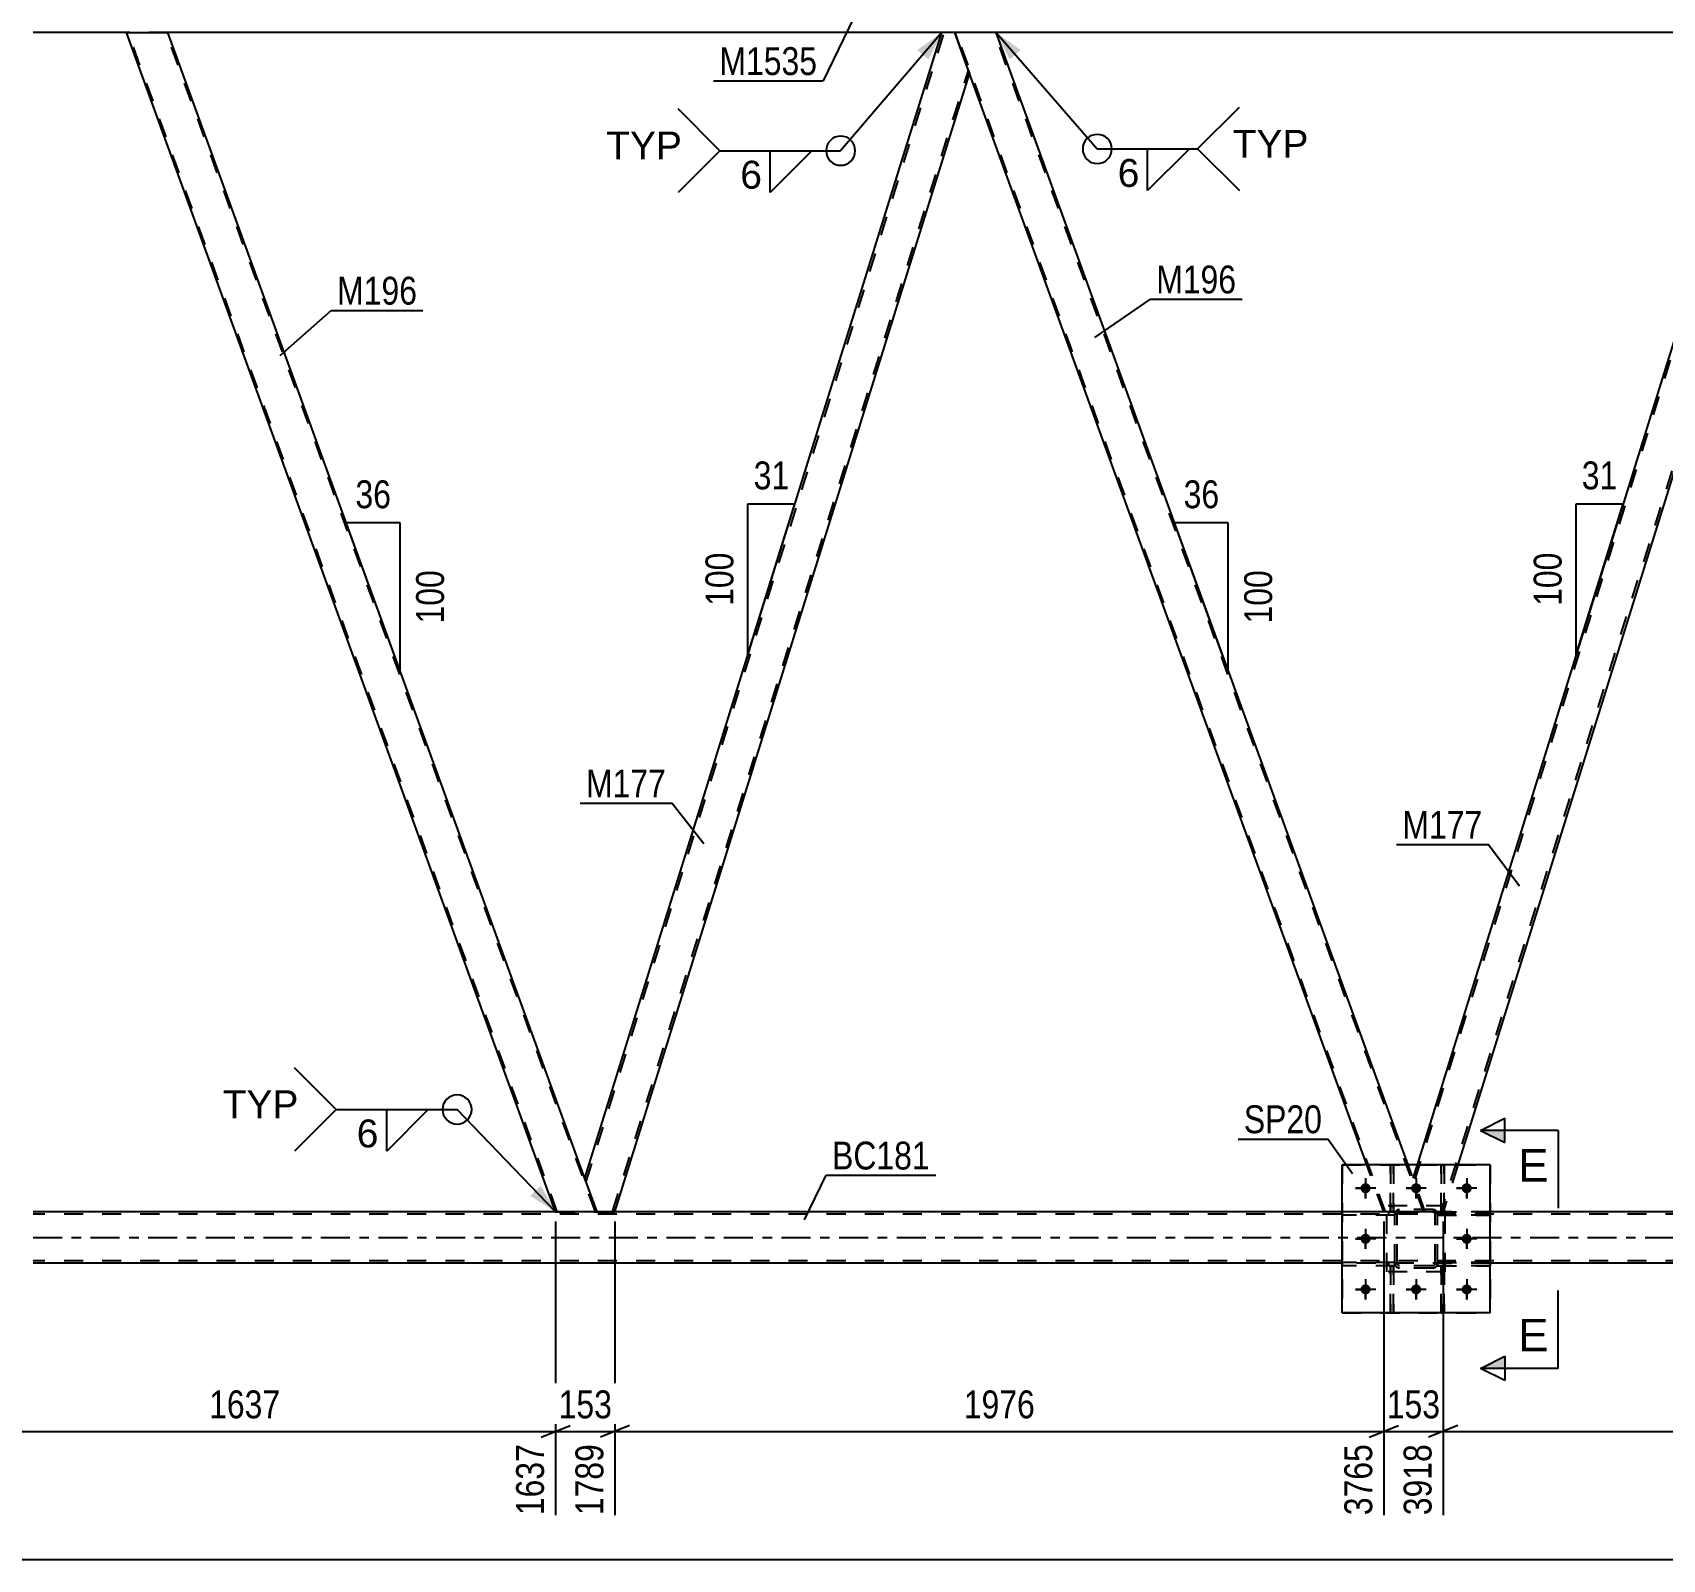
# Model space of a CAD drawing. Header units: millimetres. Extents: x 0 to 841, y 0 to 594.
# Drawn here: x 97.8 to 265.4, y 278.6 to 435.5 of the extents above; entities that cross this region are included whole.
import ezdxf

# ---------------------------------------------------------------- set-up
doc = ezdxf.new("R2010")
doc.units = ezdxf.units.MM
doc.linetypes.add('DXK_LINE_DOT2', pattern=[3.9198, 1.9599, -1.9599])
doc.linetypes.add('DXK_LINE_DOT3', pattern=[5.9187, 2.979, -0.9799, 0.9799, -0.9799])
doc.styles.add('Arial', font='ARIAL.TTF', dxfattribs={"height": 0.2})
doc.styles.add('Arial Narrow', font='ARIALN.TTF', dxfattribs={"height": 0.2})

# ---------------------------------------------------------------- blocks, each defined once
blk = doc.blocks.new('Part-318888112-4135 - 3656')
at = {"color": 7, "linetype": 'DXK_LINE_DOT2'}
for p, q in [((247.64, 309.09), (242.24, 309.09)), ((242.24, 309.09), (242.24, 308.77)), ((242.24, 308.77), (247.64, 308.77)), ((242.84, 308.77), (242.84, 309.09)), ((247.64, 308.77), (247.64, 309.09))]:
    blk.add_line(p, q, dxfattribs=at)
blk = doc.blocks.new('Part-318888112-4063 - 3656')
at = {"color": 7, "linetype": 'DXK_LINE_DOT2'}
for p, q in [((237.84, 314.05), (237.88, 314.24)), ((237.88, 314.24), (237.84, 314.05)), ((237.84, 309.01), (237.84, 314.05)), ((238.08, 314.05), (238.1, 314.15)), ((238.08, 309.01), (238.08, 314.05)), ((238.1, 314.15), (238.15, 314.22)), ((238.14, 314.5), (238.32, 314.53)), ((238.32, 314.53), (238.14, 314.5)), ((238.15, 314.22), (238.23, 314.28)), ((238.23, 314.28), (238.32, 314.29)), ((241.76, 314.53), (238.32, 314.53)), ((238.32, 314.29), (241.76, 314.29)), ((241.76, 314.53), (241.95, 314.5)), ((241.95, 314.5), (241.76, 314.53)), ((241.76, 314.29), (241.86, 314.28)), ((241.86, 314.28), (241.93, 314.22)), ((241.93, 314.22), (241.99, 314.15)), ((241.99, 314.15), (242, 314.05)), ((242, 309.01), (242, 314.05)), ((242.21, 314.24), (242.24, 314.05)), ((242.24, 314.05), (242.21, 314.24)), ((242.24, 309.01), (242.24, 314.05)), ((237.88, 308.83), (237.84, 309.01)), ((237.84, 309.01), (237.88, 308.83)), ((238.1, 308.92), (238.08, 309.01)), ((238.15, 308.84), (238.1, 308.92)), ((238.32, 308.53), (238.14, 308.57)), ((238.14, 308.57), (238.32, 308.53)), ((238.23, 308.79), (238.15, 308.84)), ((238.32, 308.77), (238.23, 308.79)), ((241.76, 308.77), (238.32, 308.77)), ((241.76, 308.53), (238.32, 308.53)), ((241.86, 308.79), (241.76, 308.77)), ((241.95, 308.57), (241.76, 308.53)), ((241.76, 308.53), (241.95, 308.57)), ((241.93, 308.84), (241.86, 308.79)), ((241.99, 308.92), (241.93, 308.84)), ((242, 309.01), (241.99, 308.92)), ((242.24, 309.01), (242.21, 308.83)), ((242.21, 308.83), (242.24, 309.01))]:
    blk.add_line(p, q, dxfattribs=at)
at = {"color": 7, "linetype": 'DXK_LINE_DOT3'}
blk.add_line((240.04, 311.53), (240.04, 311.53), dxfattribs=at)
at = {"color": 7, "linetype": 'DXK_LINE_DOT2'}
for centre, start, end in [((238.32, 314.05), 112.5, 157.5), ((238.32, 314.05), 112.5, 157.5), ((241.76, 314.05), 22.5, 67.5), ((241.76, 314.05), 22.5, 67.5), ((238.32, 309.01), 202.5, 247.5), ((238.32, 309.01), 202.5, 247.5), ((241.76, 309.01), 292.5, 337.5), ((241.76, 309.01), 292.5, 337.5)]:
    blk.add_arc(centre, 0.48, start, end, dxfattribs=at)
blk = doc.blocks.new('Part-318888112-4051 - 3656')
at = {"color": 2, "linetype": 'Continuous'}
for p, q in [((107.46, 435.53), (97.86, 435.53)), ((191.28, 435.53), (111.72, 435.53)), ((276.41, 435.53), (196.85, 435.53))]:
    blk.add_line(p, q, dxfattribs=at)
at = {"color": 7, "linetype": 'DXK_LINE_DOT2'}
for p, q in [((111.72, 435.53), (107.46, 435.53)), ((196.85, 435.53), (191.28, 435.53))]:
    blk.add_line(p, q, dxfattribs=at)
blk = doc.blocks.new('Part-318888112-4061 - 3656')
at = {"color": 2, "linetype": 'Continuous'}
for p, q in [((247.64, 319.13), (232.44, 319.13)), ((232.44, 303.93), (232.44, 319.13)), ((247.64, 303.93), (247.64, 319.13)), ((247.64, 303.93), (232.44, 303.93))]:
    blk.add_line(p, q, dxfattribs=at)
blk = doc.blocks.new('Part-318888112-4126 - 3656')
at = {"color": 7, "linetype": 'DXK_LINE_DOT2'}
for p, q in [((242.24, 313.97), (242.24, 314.29)), ((242.24, 314.29), (247.64, 314.29)), ((247.64, 313.97), (242.24, 313.97)), ((242.84, 313.97), (242.84, 314.29)), ((247.64, 314.29), (247.64, 313.97))]:
    blk.add_line(p, q, dxfattribs=at)
blk = doc.blocks.new('Bolt-318888112-3812 - 3656')
at = {"color": 1, "linetype": 'Continuous'}
for p, q in [((233.8, 316.73), (234.5, 316.73)), ((234.84, 317.77), (234.84, 317.08)), ((235.88, 316.73), (235.19, 316.73)), ((239, 316.73), (239.7, 316.73)), ((240.04, 317.77), (240.04, 317.08)), ((241.08, 316.73), (240.39, 316.73)), ((244.2, 316.73), (244.9, 316.73)), ((245.24, 317.77), (245.24, 317.08)), ((246.28, 316.73), (245.59, 316.73)), ((234.84, 315.69), (234.84, 316.39)), ((240.04, 315.69), (240.04, 316.39)), ((245.24, 315.69), (245.24, 316.39)), ((234.84, 312.57), (234.84, 311.88)), ((245.24, 312.57), (245.24, 311.88)), ((233.8, 311.53), (234.5, 311.53)), ((234.84, 310.49), (234.84, 311.19)), ((235.88, 311.53), (235.19, 311.53)), ((244.2, 311.53), (244.9, 311.53)), ((245.24, 310.49), (245.24, 311.19)), ((246.28, 311.53), (245.59, 311.53)), ((234.84, 307.37), (234.84, 306.68)), ((240.04, 307.37), (240.04, 306.68)), ((245.24, 307.37), (245.24, 306.68)), ((233.8, 306.33), (234.5, 306.33)), ((234.84, 305.29), (234.84, 305.99)), ((235.88, 306.33), (235.19, 306.33)), ((239, 306.33), (239.7, 306.33)), ((240.04, 305.29), (240.04, 305.99)), ((241.08, 306.33), (240.39, 306.33)), ((244.2, 306.33), (244.9, 306.33)), ((245.24, 305.29), (245.24, 305.99)), ((246.28, 306.33), (245.59, 306.33))]:
    blk.add_line(p, q, dxfattribs=at)
blk = doc.blocks.new('Part-318888112-4165 - 3656')
at = {"color": 7, "linetype": 'DXK_LINE_DOT2'}
for p, q in [((237.84, 309.09), (232.44, 309.09)), ((232.44, 309.09), (232.44, 308.77)), ((237.84, 308.77), (232.44, 308.77)), ((237.24, 308.77), (237.24, 309.09)), ((237.84, 308.77), (237.84, 309.09))]:
    blk.add_line(p, q, dxfattribs=at)
blk = doc.blocks.new('Part-318888112-4115 - 3656')
at = {"color": 7, "linetype": 'DXK_LINE_DOT2'}
for p, q in [((242.6, 303.93), (242.6, 308.77)), ((242.6, 308.77), (242.92, 308.77)), ((242.92, 308.77), (242.92, 303.93)), ((242.6, 308.17), (242.92, 308.17)), ((242.92, 303.93), (242.6, 303.93))]:
    blk.add_line(p, q, dxfattribs=at)
blk = doc.blocks.new('Part-318888112-3909 - 3656')
at = {"color": 7, "linetype": 'DXK_LINE_DOT2'}
for p, q in [((243.04, 314.93), (237.04, 314.93)), ((237.04, 308.13), (237.04, 314.93)), ((243.04, 308.13), (243.04, 314.93)), ((243.04, 308.13), (237.04, 308.13))]:
    blk.add_line(p, q, dxfattribs=at)
blk = doc.blocks.new('Part-318888112-3965 - 3656')
at = {"color": 2, "linetype": 'Continuous'}
for p, q in [((151.58, 314.31), (107.46, 435.53)), ((107.46, 435.53), (111.72, 435.53)), ((154.59, 317.73), (111.72, 435.53))]:
    blk.add_line(p, q, dxfattribs=at)
at = {"color": 7, "linetype": 'DXK_LINE_DOT2'}
for p, q in [((151.75, 314.31), (107.63, 435.53)), ((155.67, 314.31), (111.55, 435.53)), ((155.84, 314.31), (154.59, 317.73)), ((151.58, 314.31), (155.84, 314.31))]:
    blk.add_line(p, q, dxfattribs=at)
blk = doc.blocks.new('Part-318888112-3985 - 3656')
at = {"color": 7, "linetype": 'DXK_LINE_DOT2'}
for p, q in [((276.66, 435.53), (239.84, 317.41)), ((279.14, 431.65), (242.57, 314.31)), ((279.28, 431.28), (279.26, 431.33)), ((279.28, 431.28), (279.26, 431.33)), ((240.13, 319.13), (239.71, 317.78)), ((244.32, 319.13), (242.82, 314.31)), ((240.97, 314.31), (239.71, 317.78)), ((242.82, 314.31), (240.97, 314.31))]:
    blk.add_line(p, q, dxfattribs=at)
at = {"color": 2, "linetype": 'Continuous'}
for p, q in [((276.41, 435.53), (240.13, 319.13)), ((277.73, 435.53), (276.41, 435.53)), ((279.26, 431.33), (277.73, 435.53)), ((279.28, 431.28), (244.32, 319.13))]:
    blk.add_line(p, q, dxfattribs=at)
blk = doc.blocks.new('Part-318888112-3990 - 3656')
at = {"color": 2, "linetype": 'Continuous'}
for p, q in [((196.85, 435.53), (192.6, 435.53)), ((239.22, 319.13), (196.85, 435.53)), ((234.96, 319.13), (194.12, 431.33))]:
    blk.add_line(p, q, dxfattribs=at)
at = {"color": 7, "linetype": 'DXK_LINE_DOT2'}
for p, q in [((192.6, 435.53), (194.12, 431.33)), ((236.89, 314.31), (192.77, 435.53)), ((240.8, 314.31), (196.68, 435.53)), ((236.72, 314.31), (234.96, 319.13)), ((240.97, 314.31), (239.22, 319.13)), ((240.97, 314.31), (236.72, 314.31))]:
    blk.add_line(p, q, dxfattribs=at)
blk = doc.blocks.new('Part-318888112-3995 - 3656')
at = {"color": 2, "linetype": 'Continuous'}
for p, q in [((154.58, 317.78), (191.28, 435.53)), ((192.6, 435.53), (191.28, 435.53)), ((194.12, 431.33), (192.6, 435.53)), ((157.68, 314.31), (194.14, 431.28)), ((155.84, 314.31), (154.59, 317.73))]:
    blk.add_line(p, q, dxfattribs=at)
at = {"color": 7, "linetype": 'DXK_LINE_DOT2'}
for p, q in [((154.71, 317.41), (191.53, 435.53)), ((157.43, 314.31), (194.01, 431.65)), ((194.14, 431.28), (194.12, 431.33)), ((194.14, 431.28), (194.12, 431.33)), ((154.59, 317.73), (154.58, 317.78)), ((155.84, 314.31), (157.68, 314.31))]:
    blk.add_line(p, q, dxfattribs=at)
blk = doc.blocks.new('Part-318888112-4008 - 3656')
at = {"color": 2, "linetype": 'Continuous'}
for p, q in [((232.44, 314.31), (97.86, 314.31)), ((487.66, 314.31), (247.64, 314.31)), ((232.44, 309.03), (97.86, 309.03)), ((487.66, 309.03), (247.64, 309.03))]:
    blk.add_line(p, q, dxfattribs=at)
at = {"color": 7, "linetype": 'DXK_LINE_DOT2'}
for p, q in [((773.29, 314.07), (97.86, 314.07)), ((247.64, 314.31), (232.44, 314.31)), ((773.29, 309.27), (97.86, 309.27)), ((247.64, 309.03), (232.44, 309.03))]:
    blk.add_line(p, q, dxfattribs=at)
at = {"color": 7, "linetype": 'DXK_LINE_DOT3'}
blk.add_line((97.86, 311.67), (773.29, 311.67), dxfattribs=at)
blk = doc.blocks.new('Part-318888112-4017 - 3656')
at = {"color": 7, "linetype": 'DXK_LINE_DOT2'}
for p, q in [((237.4, 303.93), (237.4, 308.77)), ((237.4, 308.77), (237.72, 308.77)), ((237.72, 308.77), (237.72, 303.93)), ((237.4, 308.17), (237.72, 308.17)), ((237.72, 303.93), (237.4, 303.93))]:
    blk.add_line(p, q, dxfattribs=at)
blk = doc.blocks.new('Bolt-318888112-4052 - 3656')
at = {"linetype": 'Continuous'}
for points in [[(235.36, 316.73, -1), (234.32, 316.73, -1)], [(240.56, 316.73, -1), (239.52, 316.73, -1)], [(245.76, 316.73, -1), (244.72, 316.73, -1)], [(235.36, 311.53, -1), (234.32, 311.53, -1)], [(245.76, 311.53, -1), (244.72, 311.53, -1)], [(235.36, 306.33, -1), (234.32, 306.33, -1)], [(240.56, 306.33, -1), (239.52, 306.33, -1)], [(245.76, 306.33, -1), (244.72, 306.33, -1)]]:
    blk.add_hatch(color=1, dxfattribs=at).paths.add_polyline_path(points)
at = {"color": 1, "linetype": 'Continuous'}
for p, q in [((235.88, 316.73), (233.8, 316.73)), ((234.84, 317.77), (234.84, 315.69)), ((241.08, 316.73), (239, 316.73)), ((240.04, 317.77), (240.04, 315.69)), ((246.28, 316.73), (244.2, 316.73)), ((245.24, 317.77), (245.24, 315.69)), ((234.84, 312.57), (234.84, 310.49)), ((245.24, 312.57), (245.24, 310.49)), ((235.88, 311.53), (233.8, 311.53)), ((246.28, 311.53), (244.2, 311.53)), ((234.84, 307.37), (234.84, 305.29)), ((240.04, 307.37), (240.04, 305.29)), ((245.24, 307.37), (245.24, 305.29)), ((235.88, 306.33), (233.8, 306.33)), ((241.08, 306.33), (239, 306.33)), ((246.28, 306.33), (244.2, 306.33))]:
    blk.add_line(p, q, dxfattribs=at)
blk = doc.blocks.new('Part-318888112-4055 - 3656')
at = {"color": 7, "linetype": 'DXK_LINE_DOT2'}
for p, q in [((242.92, 308.77), (242.6, 308.77)), ((242.6, 308.77), (242.6, 303.93)), ((242.92, 303.93), (242.92, 308.77)), ((242.6, 308.17), (242.92, 308.17)), ((242.6, 303.93), (242.92, 303.93))]:
    blk.add_line(p, q, dxfattribs=at)
blk = doc.blocks.new('Part-318888112-4062 - 3656')
at = {"color": 7, "linetype": 'DXK_LINE_DOT2'}
for p, q in [((232.44, 319.13), (247.64, 319.13)), ((232.44, 319.13), (232.44, 303.93)), ((247.64, 319.13), (247.64, 303.93)), ((232.44, 303.93), (247.64, 303.93))]:
    blk.add_line(p, q, dxfattribs=at)
blk = doc.blocks.new('Part-318888112-4064 - 3656')
at = {"color": 7, "linetype": 'DXK_LINE_DOT2'}
for p, q in [((243.04, 314.93), (237.04, 314.93)), ((237.04, 308.13), (237.04, 314.93)), ((243.04, 308.13), (243.04, 314.93)), ((243.04, 308.13), (237.04, 308.13))]:
    blk.add_line(p, q, dxfattribs=at)
blk = doc.blocks.new('Part-318888112-4161 - 3656')
at = {"color": 7, "linetype": 'DXK_LINE_DOT2'}
for p, q in [((237.84, 314.05), (237.88, 314.24)), ((237.88, 314.24), (237.84, 314.05)), ((237.84, 309.01), (237.84, 314.05)), ((238.08, 314.05), (238.1, 314.15)), ((238.08, 309.01), (238.08, 314.05)), ((238.1, 314.15), (238.15, 314.22)), ((238.14, 314.5), (238.32, 314.53)), ((238.32, 314.53), (238.14, 314.5)), ((238.15, 314.22), (238.23, 314.28)), ((238.23, 314.28), (238.32, 314.29)), ((241.76, 314.53), (238.32, 314.53)), ((238.32, 314.29), (241.76, 314.29)), ((241.76, 314.53), (241.95, 314.5)), ((241.95, 314.5), (241.76, 314.53)), ((241.76, 314.29), (241.86, 314.28)), ((241.86, 314.28), (241.93, 314.22)), ((241.93, 314.22), (241.99, 314.15)), ((241.99, 314.15), (242, 314.05)), ((242, 309.01), (242, 314.05)), ((242.21, 314.24), (242.24, 314.05)), ((242.24, 314.05), (242.21, 314.24)), ((242.24, 309.01), (242.24, 314.05)), ((237.88, 308.83), (237.84, 309.01)), ((237.84, 309.01), (237.88, 308.83)), ((238.1, 308.92), (238.08, 309.01)), ((238.15, 308.84), (238.1, 308.92)), ((238.32, 308.53), (238.14, 308.57)), ((238.14, 308.57), (238.32, 308.53)), ((238.23, 308.79), (238.15, 308.84)), ((238.32, 308.77), (238.23, 308.79)), ((241.76, 308.77), (238.32, 308.77)), ((241.76, 308.53), (238.32, 308.53)), ((241.86, 308.79), (241.76, 308.77)), ((241.95, 308.57), (241.76, 308.53)), ((241.76, 308.53), (241.95, 308.57)), ((241.93, 308.84), (241.86, 308.79)), ((241.99, 308.92), (241.93, 308.84)), ((242, 309.01), (241.99, 308.92)), ((242.24, 309.01), (242.21, 308.83)), ((242.21, 308.83), (242.24, 309.01))]:
    blk.add_line(p, q, dxfattribs=at)
at = {"color": 7, "linetype": 'DXK_LINE_DOT3'}
blk.add_line((240.04, 311.53), (240.04, 311.53), dxfattribs=at)
at = {"color": 7, "linetype": 'DXK_LINE_DOT2'}
for centre, start, end in [((238.32, 314.05), 112.5, 157.5), ((238.32, 314.05), 112.5, 157.5), ((241.76, 314.05), 22.5, 67.5), ((241.76, 314.05), 22.5, 67.5), ((238.32, 309.01), 202.5, 247.5), ((238.32, 309.01), 202.5, 247.5), ((241.76, 309.01), 292.5, 337.5), ((241.76, 309.01), 292.5, 337.5)]:
    blk.add_arc(centre, 0.48, start, end, dxfattribs=at)
blk = doc.blocks.new('Part-318888112-4075 - 3656')
at = {"color": 7, "linetype": 'DXK_LINE_DOT2'}
for p, q in [((242.24, 308.77), (242.24, 309.09)), ((242.24, 309.09), (247.64, 309.09)), ((247.64, 308.77), (242.24, 308.77)), ((242.84, 308.77), (242.84, 309.09)), ((247.64, 309.09), (247.64, 308.77))]:
    blk.add_line(p, q, dxfattribs=at)
blk = doc.blocks.new('Part-318888112-4078 - 3656')
at = {"color": 7, "linetype": 'DXK_LINE_DOT2'}
for p, q in [((237.84, 314.29), (232.44, 314.29)), ((232.44, 313.97), (232.44, 314.29)), ((237.84, 313.97), (232.44, 313.97)), ((237.24, 313.97), (237.24, 314.29)), ((237.84, 314.29), (237.84, 313.97))]:
    blk.add_line(p, q, dxfattribs=at)
blk = doc.blocks.new('Part-318888112-4081 - 3656')
at = {"color": 7, "linetype": 'DXK_LINE_DOT2'}
for p, q in [((237.84, 309.09), (232.44, 309.09)), ((232.44, 308.77), (232.44, 309.09)), ((237.84, 308.77), (232.44, 308.77)), ((237.24, 308.77), (237.24, 309.09)), ((237.84, 309.09), (237.84, 308.77))]:
    blk.add_line(p, q, dxfattribs=at)
blk = doc.blocks.new('Part-318888112-4084 - 3656')
at = {"color": 2, "linetype": 'Continuous'}
blk.add_line((237.72, 319.13), (237.4, 319.13), dxfattribs=at)
at = {"color": 7, "linetype": 'DXK_LINE_DOT2'}
for p, q in [((237.4, 319.13), (237.4, 314.29)), ((237.72, 314.29), (237.72, 319.13)), ((237.4, 314.89), (237.72, 314.89)), ((237.4, 314.29), (237.72, 314.29))]:
    blk.add_line(p, q, dxfattribs=at)
blk = doc.blocks.new('Part-318888112-4110 - 3656')
at = {"color": 7, "linetype": 'DXK_LINE_DOT2'}
for p, q in [((237.72, 308.77), (237.4, 308.77)), ((237.4, 308.77), (237.4, 303.93)), ((237.72, 303.93), (237.72, 308.77)), ((237.4, 308.17), (237.72, 308.17)), ((237.4, 303.93), (237.72, 303.93))]:
    blk.add_line(p, q, dxfattribs=at)
blk = doc.blocks.new('Part-318888112-4121 - 3656')
at = {"color": 7, "linetype": 'DXK_LINE_DOT2'}
for p, q in [((242.6, 314.29), (242.6, 319.13)), ((242.6, 319.13), (242.92, 319.13)), ((242.92, 319.13), (242.92, 314.29)), ((242.6, 314.89), (242.92, 314.89)), ((242.92, 314.29), (242.6, 314.29))]:
    blk.add_line(p, q, dxfattribs=at)
blk = doc.blocks.new('Part-318888112-4132 - 3656')
at = {"color": 7, "linetype": 'DXK_LINE_DOT2'}
for p, q in [((247.64, 314.29), (242.24, 314.29)), ((242.24, 314.29), (242.24, 313.97)), ((242.24, 313.97), (247.64, 313.97)), ((242.84, 313.97), (242.84, 314.29)), ((247.64, 313.97), (247.64, 314.29))]:
    blk.add_line(p, q, dxfattribs=at)
blk = doc.blocks.new('Part-318888112-4138 - 3656')
at = {"color": 7, "linetype": 'DXK_LINE_DOT2'}
for p, q in [((237.4, 314.29), (237.4, 319.13)), ((237.4, 319.13), (237.72, 319.13)), ((237.72, 319.13), (237.72, 314.29)), ((237.4, 314.89), (237.72, 314.89)), ((237.72, 314.29), (237.4, 314.29))]:
    blk.add_line(p, q, dxfattribs=at)
blk = doc.blocks.new('Part-318888112-4149 - 3656')
at = {"color": 2, "linetype": 'Continuous'}
blk.add_line((242.92, 319.13), (242.6, 319.13), dxfattribs=at)
at = {"color": 7, "linetype": 'DXK_LINE_DOT2'}
for p, q in [((242.6, 319.13), (242.6, 314.29)), ((242.92, 314.29), (242.92, 319.13)), ((242.6, 314.89), (242.92, 314.89)), ((242.6, 314.29), (242.92, 314.29))]:
    blk.add_line(p, q, dxfattribs=at)
blk = doc.blocks.new('Part-318888112-4164 - 3656')
at = {"color": 7, "linetype": 'DXK_LINE_DOT2'}
for p, q in [((237.84, 314.29), (232.44, 314.29)), ((232.44, 314.29), (232.44, 313.97)), ((237.84, 313.97), (232.44, 313.97)), ((237.24, 313.97), (237.24, 314.29)), ((237.84, 313.97), (237.84, 314.29))]:
    blk.add_line(p, q, dxfattribs=at)
blk = doc.blocks.new('StraightDimension-318888112-4252 - 3656')
at = {"color": 7, "linetype": 'Continuous'}
for p, q in [((236.72, 313.31), (236.72, 283.12)), ((242.82, 313.31), (242.82, 283.12)), ((235.22, 291.13), (238.22, 292.33)), ((236.72, 291.73), (242.82, 291.73)), ((244.32, 292.33), (241.32, 291.13))]:
    blk.add_line(p, q, dxfattribs=at)
at = {"color": 0}
blk.add_wipeout([(243.11, 292.48), (243.11, 296.68), (236.42, 296.68), (236.42, 292.48)], dxfattribs=at)
at = {"color": 0, "linetype": 'Continuous'}
blk.add_wipeout([(242.22, 291.03), (238.02, 291.03), (238.02, 282.52), (242.22, 282.52)], dxfattribs=at)
at = {"color": 3, "style": 'Arial Narrow'}
blk.add_text('153', height=2.863, dxfattribs=at).set_placement((237.02, 293.08))
at = {"color": 3, "linetype": 'Continuous', "style": 'Arial Narrow'}
blk.add_text('3918', height=2.863, rotation=90.0002, dxfattribs=at).set_placement((241.62, 283.12))
blk = doc.blocks.new('StraightDimension-318888112-4511 - 3656')
at = {"color": 7, "linetype": 'Continuous'}
for p, q in [((151.58, 313.31), (151.58, 283.12)), ((87.64, 308.03), (87.64, 288.6)), ((89.14, 292.33), (86.14, 291.13)), ((87.64, 291.73), (151.58, 291.73)), ((150.08, 291.13), (153.08, 292.33))]:
    blk.add_line(p, q, dxfattribs=at)
at = {"color": 0}
blk.add_wipeout([(123.87, 292.48), (123.87, 296.68), (115.36, 296.68), (115.36, 292.48)], dxfattribs=at)
at = {"color": 0, "linetype": 'Continuous'}
for points in [[(87.04, 291.03), (82.84, 291.03), (82.84, 288), (87.04, 288)], [(150.98, 291.03), (146.78, 291.03), (146.78, 282.52), (150.98, 282.52)]]:
    blk.add_wipeout(points, dxfattribs=at)
at = {"color": 3, "style": 'Arial Narrow'}
blk.add_text('1637', height=2.863, dxfattribs=at).set_placement((115.96, 293.08))
at = {"color": 3, "linetype": 'Continuous', "style": 'Arial Narrow'}
for s, height, p in [('0', 2.86, (86.44, 288.6)), ('1637', 2.863, (150.38, 283.12))]:
    blk.add_text(s, height=height, rotation=90.0002, dxfattribs=at).set_placement(p)
blk = doc.blocks.new('StraightDimension-318888112-4233 - 3656')
at = {"color": 7, "linetype": 'Continuous'}
for p, q in [((157.68, 313.31), (157.68, 283.12)), ((236.72, 313.31), (236.72, 283.12)), ((159.18, 292.33), (156.18, 291.13)), ((157.68, 291.73), (236.72, 291.73)), ((235.22, 291.13), (238.22, 292.33))]:
    blk.add_line(p, q, dxfattribs=at)
at = {"color": 0}
blk.add_wipeout([(201.46, 292.48), (201.46, 296.68), (192.94, 296.68), (192.94, 292.48)], dxfattribs=at)
at = {"color": 0, "linetype": 'Continuous'}
blk.add_wipeout([(236.12, 291.03), (231.92, 291.03), (231.92, 282.52), (236.12, 282.52)], dxfattribs=at)
at = {"color": 3, "style": 'Arial Narrow'}
blk.add_text('1976', height=2.863, dxfattribs=at).set_placement((193.54, 293.08))
at = {"color": 3, "linetype": 'Continuous', "style": 'Arial Narrow'}
blk.add_text('3765', height=2.863, rotation=90.0002, dxfattribs=at).set_placement((235.52, 283.12))
blk = doc.blocks.new('StraightDimension-318888112-4271 - 3656')
at = {"color": 7, "linetype": 'Continuous'}
for p, q in [((242.82, 313.31), (242.82, 283.12)), ((321.85, 313.31), (321.85, 283.12)), ((244.32, 292.33), (241.32, 291.13)), ((242.82, 291.73), (321.85, 291.73)), ((320.35, 291.13), (323.35, 292.33))]:
    blk.add_line(p, q, dxfattribs=at)
at = {"color": 0}
blk.add_wipeout([(286.59, 292.48), (286.59, 296.68), (278.08, 296.68), (278.08, 292.48)], dxfattribs=at)
at = {"color": 0, "linetype": 'Continuous'}
blk.add_wipeout([(321.25, 291.03), (317.05, 291.03), (317.05, 282.52), (321.25, 282.52)], dxfattribs=at)
at = {"color": 3, "style": 'Arial Narrow'}
blk.add_text('1976', height=2.863, dxfattribs=at).set_placement((278.68, 293.08))
at = {"color": 3, "linetype": 'Continuous', "style": 'Arial Narrow'}
blk.add_text('5893', height=2.863, rotation=90.0002, dxfattribs=at).set_placement((320.65, 283.12))
blk = doc.blocks.new('StraightDimension-318888112-4492 - 3656')
at = {"color": 7, "linetype": 'Continuous'}
for p, q in [((151.58, 313.31), (151.58, 283.12)), ((157.68, 313.31), (157.68, 283.12)), ((150.08, 291.13), (153.08, 292.33)), ((151.58, 291.73), (157.68, 291.73)), ((159.18, 292.33), (156.18, 291.13))]:
    blk.add_line(p, q, dxfattribs=at)
at = {"color": 0}
blk.add_wipeout([(157.97, 292.48), (157.97, 296.68), (151.29, 296.68), (151.29, 292.48)], dxfattribs=at)
at = {"color": 0, "linetype": 'Continuous'}
blk.add_wipeout([(157.08, 291.03), (152.88, 291.03), (152.88, 282.52), (157.08, 282.52)], dxfattribs=at)
at = {"color": 3, "style": 'Arial Narrow'}
blk.add_text('153', height=2.863, dxfattribs=at).set_placement((151.89, 293.08))
at = {"color": 3, "linetype": 'Continuous', "style": 'Arial Narrow'}
blk.add_text('1789', height=2.863, rotation=90.0002, dxfattribs=at).set_placement((156.48, 283.12))
blk = doc.blocks.new('StraightDimension-318888112-4524 - 3656')
at = {"color": 7, "linetype": 'Continuous'}
blk.add_line((46.13, 278.57), (784.15, 278.57), dxfattribs=at)
blk = doc.blocks.new('AngleDimension-318888112-16957 - 3656')
at = {"color": 7, "linetype": 'Continuous'}
for p, q in [((134.36, 373.33), (130.06, 385.14)), ((135.6, 385.14), (130.06, 385.14)), ((135.6, 369.92), (130.06, 385.14)), ((135.6, 369.92), (135.6, 385.14))]:
    blk.add_line(p, q, dxfattribs=at)
at = {"color": 0}
for points in [[(135.26, 386.04), (135.26, 390.24), (130.4, 390.24), (130.4, 386.04)], [(140.7, 380.87), (136.5, 380.87), (136.5, 374.19), (140.7, 374.19)]]:
    blk.add_wipeout(points, dxfattribs=at)
at = {"color": 3, "style": 'Arial Narrow'}
blk.add_text('36', height=2.863, dxfattribs=at).set_placement((131, 386.64))
blk.add_text('100', height=2.863, rotation=90.0002, dxfattribs=at).set_placement((140.1, 374.79))
blk = doc.blocks.new('AngleDimension-318888112-16983 - 3656')
at = {"color": 7, "linetype": 'Continuous'}
for p, q in [((171.35, 387.08), (176.17, 387.08)), ((171.35, 371.61), (176.17, 387.08)), ((171.35, 371.61), (171.35, 387.08)), ((171.38, 371.71), (171.35, 371.61))]:
    blk.add_line(p, q, dxfattribs=at)
at = {"color": 0}
for points in [[(176.19, 387.98), (176.19, 392.18), (171.34, 392.18), (171.34, 387.98)], [(170.45, 382.69), (166.25, 382.69), (166.25, 376), (170.45, 376)]]:
    blk.add_wipeout(points, dxfattribs=at)
at = {"color": 3, "style": 'Arial Narrow'}
blk.add_text('31', height=2.863, dxfattribs=at).set_placement((171.94, 388.58))
blk.add_text('100', height=2.863, rotation=90.0002, dxfattribs=at).set_placement((169.85, 376.6))
blk = doc.blocks.new('AngleDimension-318888112-16996 - 3656')
at = {"color": 7, "linetype": 'Continuous'}
for p, q in [((256.49, 387.08), (261.31, 387.08)), ((256.49, 371.61), (261.31, 387.08)), ((256.49, 371.61), (256.49, 387.08)), ((256.52, 371.71), (256.49, 371.61))]:
    blk.add_line(p, q, dxfattribs=at)
at = {"color": 0}
for points in [[(261.33, 387.98), (261.33, 392.18), (256.47, 392.18), (256.47, 387.98)], [(255.59, 382.69), (251.39, 382.69), (251.39, 376), (255.59, 376)]]:
    blk.add_wipeout(points, dxfattribs=at)
at = {"color": 3, "style": 'Arial Narrow'}
blk.add_text('31', height=2.863, dxfattribs=at).set_placement((257.07, 388.58))
blk.add_text('100', height=2.863, rotation=90.0002, dxfattribs=at).set_placement((254.99, 376.6))
blk = doc.blocks.new('AngleDimension-318888112-16998 - 3656')
at = {"color": 7, "linetype": 'Continuous'}
for p, q in [((219.49, 373.33), (215.19, 385.14)), ((220.73, 385.14), (215.19, 385.14)), ((220.73, 369.92), (215.19, 385.14)), ((220.73, 369.92), (220.73, 385.14))]:
    blk.add_line(p, q, dxfattribs=at)
at = {"color": 0}
for points in [[(220.39, 386.04), (220.39, 390.24), (215.54, 390.24), (215.54, 386.04)], [(225.83, 380.87), (221.63, 380.87), (221.63, 374.19), (225.83, 374.19)]]:
    blk.add_wipeout(points, dxfattribs=at)
at = {"color": 3, "style": 'Arial Narrow'}
blk.add_text('36', height=2.863, dxfattribs=at).set_placement((216.14, 386.64))
blk.add_text('100', height=2.863, rotation=90.0002, dxfattribs=at).set_placement((225.23, 374.79))
blk = doc.blocks.new('Mark-318888112-4057 - 3656')
at = {"color": 0}
blk.add_wipeout([(230.37, 322.39), (230.37, 325.39), (222.33, 325.39), (222.33, 322.39)], dxfattribs=at)
blk.add_wipeout([(230.37, 322.39), (230.37, 325.39), (222.33, 325.39), (222.33, 322.39)], dxfattribs=at)
at = {"color": 30, "linetype": 'Continuous'}
for p in [(221.73, 321.79), (233.5, 318.21)]:
    blk.add_line(p, (230.97, 321.79), dxfattribs=at)
at = {"color": 3, "style": 'Arial Narrow'}
blk.add_text('SP20', height=2.863, dxfattribs=at).set_placement((222.33, 322.39))
blk = doc.blocks.new('Mark-318888112-3961 - 3656')
at = {"color": 0}
blk.add_wipeout([(137.34, 407.57), (137.34, 410.57), (129.12, 410.57), (129.12, 407.57)], dxfattribs=at)
blk.add_wipeout([(137.34, 407.57), (137.34, 410.57), (129.12, 410.57), (129.12, 407.57)], dxfattribs=at)
at = {"color": 30, "linetype": 'Continuous'}
for p, q in [((123.27, 402.34), (128.52, 406.97)), ((128.52, 406.97), (137.94, 406.97))]:
    blk.add_line(p, q, dxfattribs=at)
at = {"color": 3, "style": 'Arial Narrow'}
blk.add_text('M196', height=2.863, dxfattribs=at).set_placement((129.12, 407.57))
blk = doc.blocks.new('Mark-318888112-3981 - 3656')
at = {"color": 0}
blk.add_wipeout([(246.85, 352.66), (246.85, 355.66), (238.63, 355.66), (238.63, 352.66)], dxfattribs=at)
blk.add_wipeout([(246.85, 352.66), (246.85, 355.66), (238.63, 355.66), (238.63, 352.66)], dxfattribs=at)
at = {"color": 30, "linetype": 'Continuous'}
for p in [(238.03, 352.06), (250.66, 347.78)]:
    blk.add_line(p, (247.45, 352.06), dxfattribs=at)
at = {"color": 3, "style": 'Arial Narrow'}
blk.add_text('M177', height=2.863, dxfattribs=at).set_placement((238.63, 352.66))
blk = doc.blocks.new('Mark-318888112-3986 - 3656')
at = {"color": 0}
blk.add_wipeout([(221.55, 408.72), (221.55, 411.72), (213.32, 411.72), (213.32, 408.72)], dxfattribs=at)
blk.add_wipeout([(221.55, 408.72), (221.55, 411.72), (213.32, 411.72), (213.32, 408.72)], dxfattribs=at)
at = {"color": 30, "linetype": 'Continuous'}
for p, q in [((207.02, 404.18), (212.72, 408.12)), ((212.72, 408.12), (222.15, 408.12))]:
    blk.add_line(p, q, dxfattribs=at)
at = {"color": 3, "style": 'Arial Narrow'}
blk.add_text('M196', height=2.863, dxfattribs=at).set_placement((213.32, 408.72))
blk = doc.blocks.new('Mark-318888112-3991 - 3656')
at = {"color": 0}
blk.add_wipeout([(162.92, 356.91), (162.92, 359.91), (154.7, 359.91), (154.7, 356.91)], dxfattribs=at)
blk.add_wipeout([(162.92, 356.91), (162.92, 359.91), (154.7, 359.91), (154.7, 356.91)], dxfattribs=at)
at = {"color": 30, "linetype": 'Continuous'}
for p in [(154.1, 356.31), (166.82, 352.12)]:
    blk.add_line(p, (163.52, 356.31), dxfattribs=at)
at = {"color": 3, "style": 'Arial Narrow'}
blk.add_text('M177', height=2.863, dxfattribs=at).set_placement((154.7, 356.91))
blk = doc.blocks.new('Mark-318888112-4004 - 3656')
at = {"color": 0}
blk.add_wipeout([(190.05, 318.66), (190.05, 321.66), (180, 321.66), (180, 318.66)], dxfattribs=at)
blk.add_wipeout([(190.05, 318.66), (190.05, 321.66), (180, 321.66), (180, 318.66)], dxfattribs=at)
at = {"color": 30, "linetype": 'Continuous'}
for p, q in [((177.16, 313.48), (179.4, 318.06)), ((179.4, 318.06), (190.65, 318.06))]:
    blk.add_line(p, q, dxfattribs=at)
at = {"color": 3, "style": 'Arial Narrow'}
blk.add_text('BC181', height=2.863, dxfattribs=at).set_placement((180, 318.66))
blk = doc.blocks.new('WeldMark-318888112-5414 - 3656')
at = {"linetype": 'Continuous'}
blk.add_hatch(color=30, dxfattribs=at).paths.add_polyline_path([(198.26, 432.78), (196.85, 435.53), (199.39, 433.76)])
at = {"color": 30, "linetype": 'Continuous'}
blk.add_line((196.85, 435.53), (207.26, 423.57), dxfattribs=at)
at = {"color": 3, "linetype": 'Continuous'}
for q in [(221.87, 427.86), (221.87, 419.29)]:
    blk.add_line((217.58, 423.57), q, dxfattribs=at)
blk.add_arc((207.26, 423.57), 1.5, 90, 270, dxfattribs=at)
at = {"color": 0}
blk.add_wipeout([(211.78, 419.47), (211.78, 422.87), (209.16, 422.87), (209.16, 419.47)], dxfattribs=at)
at = {"color": 30, "linetype": 'Continuous'}
blk.add_line((207.26, 423.57), (217.58, 423.57), dxfattribs=at)
at = {"color": 3, "linetype": 'Continuous'}
for p, q in [((212.44, 423.57), (216.73, 423.57)), ((216.73, 423.57), (212.44, 419.29)), ((212.44, 419.29), (212.44, 423.57))]:
    blk.add_line(p, q, dxfattribs=at)
blk.add_arc((207.26, 423.57), 1.5, 270, 90, dxfattribs=at)
at = {"color": 3, "style": 'Arial'}
blk.add_text('6', height=2.87, dxfattribs=at).set_placement((209.36, 419.67))
at = {"color": 0, "linetype": 'Continuous'}
blk.add_wipeout([(228.96, 422.67), (228.96, 425.67), (221.18, 425.67), (221.18, 422.67)], dxfattribs=at)
blk.add_wipeout([(228.96, 422.67), (228.96, 425.67), (221.18, 425.67), (221.18, 422.67)], dxfattribs=at)
at = {"color": 3, "linetype": 'Continuous', "style": 'Arial'}
blk.add_text('TYP', height=2.865, dxfattribs=at).set_placement((221.18, 422.67))
blk = doc.blocks.new('Mark-318888112-4189 - 3656')
at = {"color": 0}
blk.add_wipeout([(178.47, 431.17), (178.47, 434.17), (168.42, 434.17), (168.42, 431.17)], dxfattribs=at)
blk.add_wipeout([(178.47, 431.17), (178.47, 434.17), (168.42, 434.17), (168.42, 431.17)], dxfattribs=at)
at = {"color": 30, "linetype": 'Continuous'}
for p in [(184.03, 440.77), (167.82, 430.57)]:
    blk.add_line(p, (179.07, 430.57), dxfattribs=at)
at = {"color": 3, "style": 'Arial Narrow'}
blk.add_text('M1535', height=2.863, dxfattribs=at).set_placement((168.42, 431.17))
blk = doc.blocks.new('SectionMark-318888112-5400 - 3656')
at = {"linetype": 'Continuous'}
for points in [[(249.14, 322.67), (249.14, 321.42), (246.64, 322.67)], [(249.14, 299.46), (249.14, 298.21), (246.64, 298.21)]]:
    blk.add_hatch(color=6, dxfattribs=at).paths.add_polyline_path(points)
at = {"color": 6, "linetype": 'Continuous'}
for p, q in [((246.64, 322.67), (249.14, 323.92)), ((249.14, 321.42), (249.14, 323.92)), ((254.64, 322.67), (246.64, 322.67)), ((246.64, 322.67), (249.14, 321.42)), ((254.64, 322.67), (254.64, 314.67)), ((254.64, 298.21), (254.64, 306.21)), ((246.64, 298.21), (249.14, 299.46)), ((249.14, 299.46), (249.14, 296.96)), ((254.64, 298.21), (246.64, 298.21)), ((249.14, 296.96), (246.64, 298.21))]:
    blk.add_line(p, q, dxfattribs=at)
at = {"color": 0, "linetype": 'Continuous'}
for points in [[(253.64, 317.42), (253.64, 320.92), (250.53, 320.92), (250.53, 317.42)], [(253.64, 299.96), (253.64, 303.46), (250.53, 303.46), (250.53, 299.96)]]:
    blk.add_wipeout(points, dxfattribs=at)
at = {"color": 3, "linetype": 'Continuous', "style": 'Arial'}
for p in [(250.53, 317.42), (250.53, 299.96)]:
    blk.add_text('E', height=3.34, dxfattribs=at).set_placement(p)
blk = doc.blocks.new('WeldMark-318888112-5429 - 3656')
at = {"linetype": 'Continuous'}
blk.add_hatch(color=30, dxfattribs=at).paths.add_polyline_path([(188.76, 433.74), (191.28, 435.53), (189.9, 432.77)])
at = {"color": 30, "linetype": 'Continuous'}
blk.add_line((191.28, 435.53), (180.88, 423.39), dxfattribs=at)
at = {"color": 3, "linetype": 'Continuous'}
for q in [(164.17, 427.68), (164.17, 419.11)]:
    blk.add_line((168.46, 423.39), q, dxfattribs=at)
for start, end in [(90, 270), (270, 90)]:
    blk.add_arc((180.88, 423.39), 1.5, start, end, dxfattribs=at)
at = {"color": 0}
blk.add_wipeout([(172.98, 419.29), (172.98, 422.69), (170.36, 422.69), (170.36, 419.29)], dxfattribs=at)
at = {"color": 30, "linetype": 'Continuous'}
blk.add_line((168.46, 423.39), (180.88, 423.39), dxfattribs=at)
at = {"color": 3, "linetype": 'Continuous'}
for p, q in [((173.64, 423.39), (177.93, 423.39)), ((177.93, 423.39), (173.64, 419.11)), ((173.64, 419.11), (173.64, 423.39))]:
    blk.add_line(p, q, dxfattribs=at)
at = {"color": 3, "style": 'Arial'}
blk.add_text('6', height=2.87, dxfattribs=at).set_placement((170.56, 419.49))
at = {"color": 0, "linetype": 'Continuous'}
blk.add_wipeout([(164.56, 422.49), (164.56, 425.49), (156.78, 425.49), (156.78, 422.49)], dxfattribs=at)
blk.add_wipeout([(164.56, 422.49), (164.56, 425.49), (156.78, 425.49), (156.78, 422.49)], dxfattribs=at)
at = {"color": 3, "linetype": 'Continuous', "style": 'Arial'}
blk.add_text('TYP', height=2.865, dxfattribs=at).set_placement((156.78, 422.49))
blk = doc.blocks.new('WeldMark-318888112-5442 - 3656')
at = {"linetype": 'Continuous'}
blk.add_hatch(color=30, dxfattribs=at).paths.add_polyline_path([(150.04, 316.99), (151.58, 314.31), (148.96, 315.95)])
at = {"color": 3, "linetype": 'Continuous'}
for q in [(124.74, 329.12), (124.74, 320.55)]:
    blk.add_line((129.03, 324.83), q, dxfattribs=at)
at = {"color": 30, "linetype": 'Continuous'}
blk.add_line((151.58, 314.31), (141.45, 324.83), dxfattribs=at)
at = {"color": 3, "linetype": 'Continuous'}
for start, end in [(90, 270), (270, 90)]:
    blk.add_arc((141.45, 324.83), 1.5, start, end, dxfattribs=at)
at = {"color": 0}
blk.add_wipeout([(133.55, 320.73), (133.55, 324.13), (130.93, 324.13), (130.93, 320.73)], dxfattribs=at)
at = {"color": 30, "linetype": 'Continuous'}
blk.add_line((129.03, 324.83), (141.45, 324.83), dxfattribs=at)
at = {"color": 3, "linetype": 'Continuous'}
for p, q in [((134.21, 324.83), (138.49, 324.83)), ((138.49, 324.83), (134.21, 320.55)), ((134.21, 320.55), (134.21, 324.83))]:
    blk.add_line(p, q, dxfattribs=at)
at = {"color": 3, "style": 'Arial'}
blk.add_text('6', height=2.87, dxfattribs=at).set_placement((131.13, 320.93))
at = {"color": 0, "linetype": 'Continuous'}
blk.add_wipeout([(125.13, 323.93), (125.13, 326.93), (117.35, 326.93), (117.35, 323.93)], dxfattribs=at)
blk.add_wipeout([(125.13, 323.93), (125.13, 326.93), (117.35, 326.93), (117.35, 323.93)], dxfattribs=at)
at = {"color": 3, "linetype": 'Continuous', "style": 'Arial'}
blk.add_text('TYP', height=2.865, dxfattribs=at).set_placement((117.35, 323.93))

msp = doc.modelspace()

# ---------------------------------------------------------------- block references
for name in ['Part-318888112-4051 - 3656', 'Part-318888112-3965 - 3656', 'Part-318888112-3995 - 3656', 'Part-318888112-3990 - 3656', 'Part-318888112-3985 - 3656', 'Part-318888112-4061 - 3656', 'Part-318888112-4062 - 3656', 'Part-318888112-4084 - 3656', 'Part-318888112-4138 - 3656', 'Part-318888112-4121 - 3656', 'Part-318888112-4149 - 3656', 'Bolt-318888112-3812 - 3656', 'Bolt-318888112-4052 - 3656', 'Part-318888112-4008 - 3656', 'Part-318888112-4078 - 3656', 'Part-318888112-4164 - 3656', 'Part-318888112-3909 - 3656', 'Part-318888112-4064 - 3656', 'Part-318888112-4063 - 3656', 'Part-318888112-4161 - 3656', 'Part-318888112-4126 - 3656', 'Part-318888112-4132 - 3656', 'Part-318888112-4165 - 3656', 'Part-318888112-4081 - 3656', 'Part-318888112-4017 - 3656', 'Part-318888112-4110 - 3656', 'Part-318888112-4135 - 3656', 'Part-318888112-4075 - 3656', 'Part-318888112-4115 - 3656', 'Part-318888112-4055 - 3656']:
    msp.add_blockref(name, (0, 0))

# ---------------------------------------------------------------- next in the draw order: block references
for name in ['StraightDimension-318888112-4511 - 3656', 'StraightDimension-318888112-4252 - 3656']:
    msp.add_blockref(name, (0, 0))

# ---------------------------------------------------------------- next in the draw order: block references
for name in ['StraightDimension-318888112-4233 - 3656', 'StraightDimension-318888112-4271 - 3656']:
    msp.add_blockref(name, (0, 0))

# ---------------------------------------------------------------- next in the draw order: block references
msp.add_blockref('StraightDimension-318888112-4492 - 3656', (0, 0))

# ---------------------------------------------------------------- next in the draw order: block references
msp.add_blockref('StraightDimension-318888112-4524 - 3656', (0, 0))

# ---------------------------------------------------------------- next in the draw order: block references
for name in ['Mark-318888112-4189 - 3656', 'WeldMark-318888112-5414 - 3656', 'Mark-318888112-3961 - 3656', 'Mark-318888112-3986 - 3656', 'AngleDimension-318888112-16983 - 3656', 'AngleDimension-318888112-16996 - 3656', 'AngleDimension-318888112-16957 - 3656', 'AngleDimension-318888112-16998 - 3656', 'Mark-318888112-3991 - 3656', 'Mark-318888112-3981 - 3656', 'WeldMark-318888112-5442 - 3656', 'Mark-318888112-4057 - 3656', 'SectionMark-318888112-5400 - 3656', 'Mark-318888112-4004 - 3656']:
    msp.add_blockref(name, (0, 0))

# ---------------------------------------------------------------- next in the draw order: block references
msp.add_blockref('WeldMark-318888112-5429 - 3656', (0, 0))

doc.saveas('drawing.dxf')
